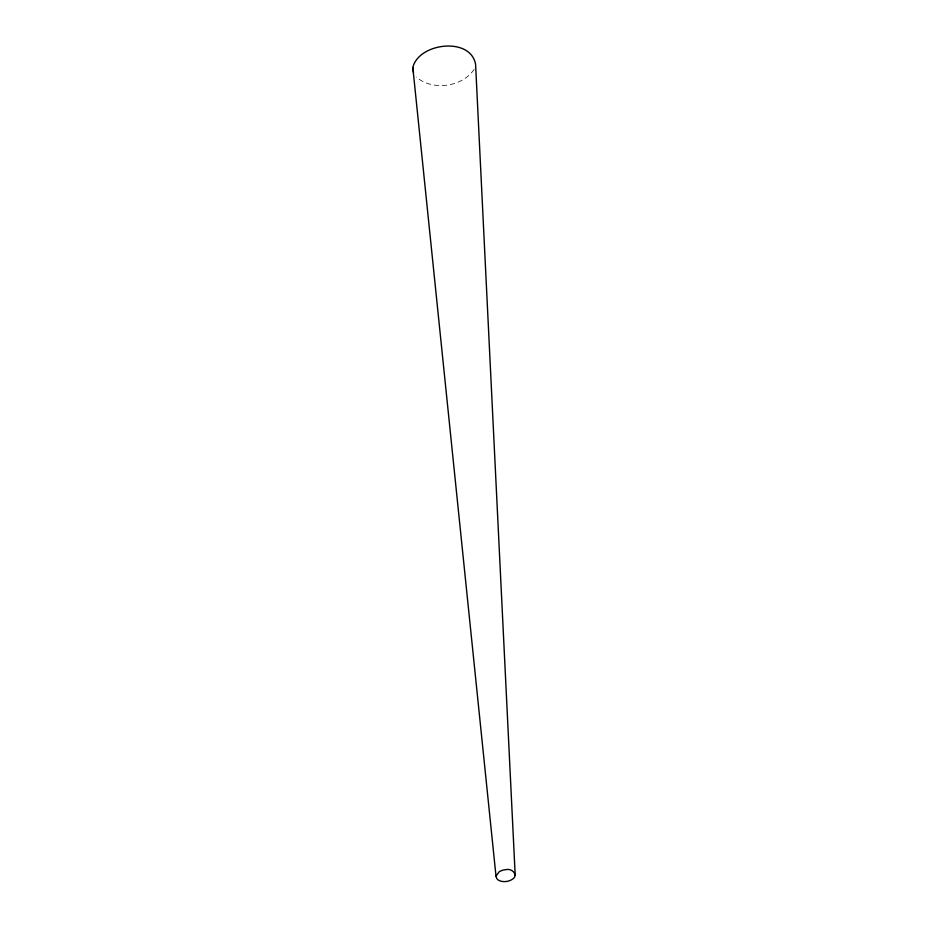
<?xml version="1.0" encoding="UTF-8"?>
<svg xmlns="http://www.w3.org/2000/svg" width="928" height="928" viewBox="0 0 928 928"><rect width="100%" height="100%" fill="white"/><g stroke="black" fill="none" stroke-linecap="round" stroke-linejoin="round"><path stroke-width="0.7" stroke-dasharray="4.64 3.48" d="M474.115 69.38C462.086 87.232 432.564 91.118 416.266 77.082"/><path stroke-width="1.39" d="M496.004 876.171L499.148 871.786A10.869 7.366 -4.3 0 1 506.062 869.652C512.07 867.9 519.146 875.58 512.047 879.454A10.869 7.366 -4.3 0 1 505.134 881.6C501.549 881.82 496.144 880.579 496.004 876.171L412.821 67.535C418.598 42.85 470.577 36.412 475.577 64.276L515.179 875.069M412.821 67.535L413.494 72.535"/></g></svg>
